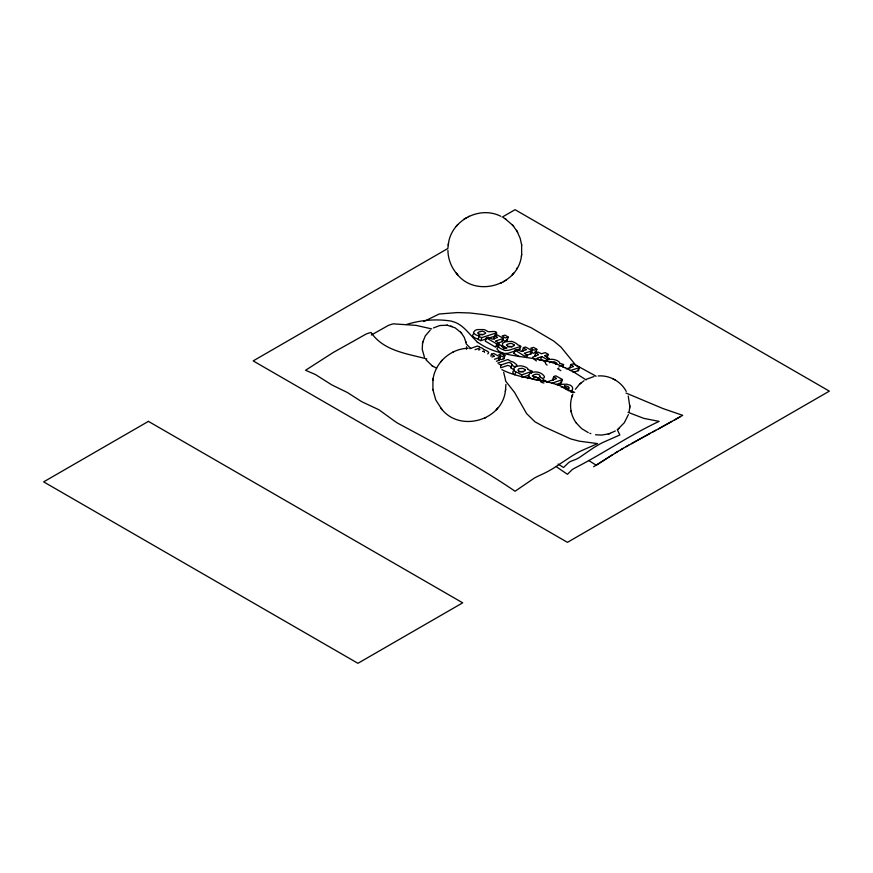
<?xml version="1.0" encoding="UTF-8"?>
<svg xmlns="http://www.w3.org/2000/svg" width="873" height="873" viewBox="0 0 873 873"><rect width="100%" height="100%" fill="white"/><g stroke="black" fill="none" stroke-linecap="round" stroke-linejoin="round"><path stroke-width="1.31" d="M629.117 411.86L629.749 407.069M629.782 406.371L628.244 395.993M629.706 408.084L629.815 405.443M466.488 349.276L466.575 346.745M447.969 247.746L448.264 244.713M432.921 379.941L432.921 389.936M505.554 389.936L505.893 384.415M521.639 254.807L521.639 244.713M543.944 383.04C535.618 381.348 545.429 378.238 546.574 381.938M577.664 369.912L578.537 370.61L579.454 367.402L573.343 363.888L570.735 364.488L569.927 367.948M422.608 342.773L422.226 349.276L424.409 357.068M448.416 243.763C451.385 220.247 479.703 205.439 500.731 216.253M457.114 274.166C475.774 297.955 518.136 285.558 521.487 255.756M433.063 379.002C435.496 362.109 451.123 348.502 468.168 348.294M441.673 409.099C460.158 432.648 502.084 420.382 505.412 390.875M448.187 245.226L448.493 243.251M432.844 380.453L433.139 378.489M521.41 256.269L521.716 254.294M505.336 391.388L505.631 389.423M572.251 391.835L572.055 392.403M422.696 342.412L425.304 335.854L430.225 330.147M422.477 343.395L422.827 341.79M572.131 396.026C568.989 405.083 570.669 415.624 576.475 423.252M490.866 356.206L491.477 354.187L493.736 353.478L500.109 356.981L499.16 360.287L496.366 361.28M500.545 366.955L501.146 364.947L508.402 362.481A2.03 1.069 16.8 0 1 509.232 362.535L510.727 363.07A5.347 2.805 16.8 0 1 511.338 363.408C511.611 364.958 514.754 368.515 516.74 365.471A3.623 1.899 16.8 0 0 516.663 364.696L513.51 362.219A4.943 2.597 16.8 0 0 512.691 361.902L511.076 361.422A1.353 0.709 16.8 0 1 510.65 361.204L507.9 359.501L497.828 363.059M498.865 358.399L501.266 359.621L503.874 358.77L504.91 355.617L501.626 353.707L498.843 354.558L502.019 356.577L504.889 355.682M513.771 369.683L510.891 368.024L511.971 364.783M514.797 374.877L515.714 371.865A4.507 2.368 16.8 0 1 514.623 371.08C510.989 366.518 520.286 364.969 523.254 366.3A6.569 3.448 16.8 0 1 525.59 367.129L526.768 367.795A3.612 1.888 16.8 0 1 528.11 369.443M521.377 376.852L521.989 374.833L532.126 371.211L528.11 369.541M531.384 373.338L531.984 371.331M553.209 380.181L552.653 379.722L553.722 376.536L555.828 375.837L562.463 379.504L551.834 383.345M556.177 384.502L561.426 382.647L562.376 379.613M478.306 339.15L479.07 335.996L477.313 335.439A4.332 2.215 16.9 0 1 476.309 335.036L476.025 334.894A6.1 3.121 16.9 0 1 474.803 334.119L473.886 333.213A4.332 2.215 16.9 0 1 473.493 332.351L475.272 330.31A26.768 13.706 16.9 0 1 477.4 329.579L483.926 329.601A5.991 3.066 16.9 0 1 485.541 330.18L487.352 331.205A3.252 1.67 16.9 0 1 487.756 331.576C490.124 332.449 499.967 329.045 495.558 335.919L488.203 338.288M478.502 339.684L480.848 340.666L481.776 337.622L496.486 332.875M496.682 345.261L497.926 346.188L495.035 346.865L485.279 341.114L486.359 337.906L488.334 337.262L492.405 339.128L497.446 337.513M494.413 339.161L493.703 338.615L494.805 335.418L496.857 334.763L503.492 338.386L495.831 340.994M495.799 346.93L496.726 343.886L498.876 343.1L495.82 341.19M497.774 346.286L498.69 343.242M498.439 346.516L499.192 344.453L502.15 346.199M498.199 342.98L502.444 341.605L503.405 338.549M503.874 348.862L504.496 346.832L503.274 345.981A4.551 2.324 16.9 0 1 502.422 344.802L502.553 343.46L504.048 342.423A26.768 13.706 16.9 0 1 506.176 341.692L511.447 341.387A5.707 2.925 16.9 0 1 513.095 341.79L516.249 343.395A4.561 2.335 16.9 0 1 516.936 343.995L517.842 344.922A1.44 0.742 16.9 0 0 518.802 345.151L520.799 346.286L519.719 349.516L516.925 350.422M502.368 339.859L504.572 340.994L507.213 340.208L508.261 337.043L505.009 335.123L502.161 335.919L505.336 337.927L508.173 337.153M519.38 356.675L513.924 353.489L514.961 350.16L517.471 349.527L521.05 351.382L526.048 349.767M523.014 351.415L522.316 350.837L523.418 347.672L525.459 347.018L532.05 350.564L531.057 353.86L526.812 355.235M526.681 357.526L527.456 355.267L524.4 353.423M531.144 352.212L533.228 353.249L535.826 352.463L536.873 349.298L533.61 347.378L530.806 348.152L533.949 350.182L536.775 349.407M535.64 356.49L534.778 355.846L535.869 352.648L538.139 352.081L541.38 353.751L545.265 352.627L548.309 354.329L547.033 357.668M541.718 356.621L537.201 358.126L537.67 359.174A2.608 1.331 16.9 0 0 539.001 359.752L539.176 359.785A1.899 0.971 16.9 0 0 540.463 359.774L541.773 356.61L546.804 359.305L549.346 358.661L544.785 355.813M546.836 361.357L547.447 359.327M562.889 366.856L563.598 364.521L559.942 363.343M572.241 395.709L572.841 394.127M628.385 414.599L624.304 422.718L617.909 429.232M571.859 396.8L572.524 394.891M570.942 392.315L572.437 391.344L574.663 392.403M516.478 269.2L517.165 267.989M575.383 389.303L579.486 384.295L584.037 380.672M484.559 352.266L484.122 351.59M456.23 226.369L456.939 225.561M457.114 225.354L457.79 224.579M512.113 274.94L512.789 274.166M512.964 273.947L513.673 273.151M440.81 361.782L441.498 360.986M441.673 360.778L442.349 360.003M496.126 409.874L496.802 409.099M496.977 408.891L497.665 408.095M561.459 382.636L560.641 381.883M570.702 364.51L573.463 366.431M578.472 370.665L573.125 372.389M549.586 362.775L549.979 362.459A9.308 4.769 16.9 0 1 551.049 361.968L554.115 361.738L556.625 363.004A1.681 0.862 16.9 0 1 556.799 363.354L556.297 364.15A9.723 4.987 16.9 0 1 555.774 364.423M519.544 373.36L518.038 372.782A3.765 1.975 16.8 0 1 517.165 372.531L515.714 371.865M579.486 384.295L580.109 383.738M580.48 383.4L581.102 382.832M494.805 335.418L497.479 337.36M501.964 346.308L502.87 347.596A3.066 1.571 16.9 0 0 505.925 348.403A2.401 1.233 16.9 0 0 506.744 348.131L506.089 347.541A5.151 2.641 16.9 0 1 504.496 346.832M503.928 358.738L503.11 358.017M618.346 428.883L619.012 428.381M514.961 350.16L524.509 356.053L527.39 355.464M513.793 370.381L512.691 372.018L513.706 374.102M528.503 376.525L527.488 378.587M473.526 333.748L472.566 335.396A4.332 2.215 16.9 0 0 472.959 336.258L473.886 337.164A6.1 3.121 16.9 0 0 475.108 337.938L475.381 338.08A4.332 2.215 16.9 0 0 476.396 338.484L478.142 339.04M593.64 466.739L617.866 451.483M463.738 219.396L464.709 218.785M465.549 218.25L466.433 217.683M503.47 281.837L504.354 281.27M505.194 280.735L506.165 280.124M511.185 367.751L510.432 366.431A5.347 2.805 16.8 0 0 509.81 366.093L508.326 365.558A2.03 1.069 16.8 0 0 507.497 365.503L500.655 367.817M487.8 353.947L488.662 352.605A2.892 1.517 16.8 0 0 488.291 351.917L486.196 350.499A3.448 1.811 16.8 0 0 485.268 350.149L483.958 349.811M612.464 454.746L596.259 465.233L588.631 460.453M523.418 347.672L526.081 349.615M522.49 350.717L523.32 350.444M371.352 335.003L388.332 325.443A58.666 33.872 -60 0 1 393.286 323.85L416.028 325.367L431.709 328.903M615.247 452.989L623.267 448.296M447.827 248.51L253.17 360.898L567.45 542.34L829.35 391.137L515.07 209.695L502.095 217.181M620.648 449.813L628.669 445.186M674.665 419.924L680.067 416.847M615.345 430.956L609.474 433.619M626.05 446.703L650.276 433.248M423.841 321.526L439.119 314.018L457.299 312.567L469.936 312.971L483.697 314.586L502.062 317.761L515.605 321.177L531.177 327.735L553.722 341.048L560.946 347.039L575.514 364.892L596.161 376.252M519.762 349.506L519.097 348.764M631.452 443.659L655.678 430.313M671.883 421.441L653.059 431.829M658.46 428.894L682.686 415.33L663.054 408.586L625.996 393.025M561.219 387.132L562.299 387.066M433.51 327.899L439.806 325.531L446.987 325.225M468.332 216.69L469.172 216.253M500.731 283.267L501.571 282.83M452.792 352.201L453.611 351.764M484.864 418.112L485.683 417.676M558.131 385.386L558.611 385.157A26.561 13.924 16.8 0 1 560.979 384.327M586.46 379.253L593.978 376.536M531.09 353.849L530.282 353.096M535.847 352.452L535.073 351.721M499.05 344.486L497.97 345.457A3.798 1.942 16.9 0 0 498.014 346.221L500.251 348.414L504.037 350.138A5.642 2.892 16.9 0 0 505.663 350.455L508.904 350.237L520.646 346.472M498.123 347.53L497.043 348.502A3.798 1.942 16.9 0 0 497.086 349.265L499.323 351.459L503.11 353.183A5.642 2.892 16.9 0 0 504.736 353.5L507.988 353.281L515.517 350.87M491.477 354.187L494.173 356.14M535.826 352.67L538.488 354.569M494.151 356.293L492.023 357.057M556.396 378.664L547.011 381.981M553.722 376.536L556.45 378.5M524.411 353.259L531.973 350.815M544.774 355.638L548.2 354.536M573.419 366.584L566.293 368.886M486.359 337.906L496.726 343.886M514.001 353.227L514.655 353.008M538.434 354.722L532.683 357.177A3.699 1.899 16.9 0 0 532.716 358.039L536.426 360.953M564.504 385.964L564.722 385.899A2.423 1.266 16.8 0 1 565.89 385.888L567.854 386.575A6.253 3.274 16.8 0 1 568.639 387.034C571.488 389.718 564.296 387.961 564.504 386.073M406.534 324.494C420.731 319.987 436.402 318.754 451.112 321.078A25.524 16.205 -6.6 0 1 452.683 321.548C463.334 324.385 469.15 334.337 476.756 341.408M499.16 360.287L498.374 359.512M469.903 348.687L477.389 346.014L479.321 346.81M475.054 349.669L477.815 348.698A1.331 0.698 16.8 0 1 479.419 348.894L479.899 349.495L478.688 350.04M494.489 359.25L500.076 357.264M522.327 377.42L528.58 375.226M502.444 341.605L501.68 340.841M507.213 340.208L506.471 339.466M552.805 379.559L553.875 379.188M493.889 338.462L494.598 338.233M501.146 364.947L498.92 364.074M521.989 374.833L519.315 373.677M539.449 360.102L541.074 359.665L543.442 360.986M558.971 368.057L557.607 368.712L560.815 370.621M595.539 434.765L601.813 435.081L608.994 433.772M480.848 340.666L486.359 338.888M534.942 355.693L535.607 355.486M570.244 370.567L579.366 367.631M559.08 366.245L563.511 364.827M533.752 377.583L536.535 377.212L539.012 378.413M608.197 434.034L610.282 433.357M569.851 367.511L570.451 367.326M481.721 337.633L479.473 336.672M518.922 371.505L523.407 371.974M560.968 384.327L566.773 384.207A6.427 3.372 16.8 0 1 568.487 384.72C573.768 385.2 574.27 391.977 568.858 390.798M480.488 331.544L482.256 331.282A2.183 1.113 16.9 0 1 483.031 331.402L484.089 331.805A4.943 2.532 16.9 0 1 484.777 332.187L485.563 332.897A1.32 0.677 16.9 0 1 485.617 333.257L484.591 333.912A23.2 11.884 16.9 0 1 482.605 334.545L481.307 334.741A2.466 1.266 16.9 0 1 480.117 334.555L477.749 333.137A1.255 0.644 16.9 0 1 477.673 332.864L478.382 332.286A22.829 11.698 16.9 0 1 480.488 331.544M598.18 375.947C609.507 375.052 620.965 381.381 626.257 391.42M447.402 325.28L455.204 327.899L461.031 332.624M446.801 325.203L447.642 325.313M540.845 359.752L541.391 359.927M426.788 358.912C406.96 353.641 383.531 350.913 371.025 332.471A58.666 33.872 -60 0 0 366.071 334.064L349.091 343.624A56.887 32.847 -60 0 1 347.945 344.268L333.311 352.43L305.55 370.272L315.371 374.495L331.74 384.862L347.399 392.512L360.713 401.056A58.164 33.578 60 0 0 363.735 402.649L378.926 409.753L393.548 420.382A54.683 31.57 60 0 0 398.132 423.427C437.799 444.706 477.891 465.844 515.07 491.237L534.276 478.131A78.079 45.08 -60 0 1 537.921 476.232L541.773 474.465A122.711 70.844 -60 0 0 553.94 467.917L571.018 456.59A136.919 79.05 -60 0 1 580.087 451.319L597.569 443.604L579.29 441.171L570.756 438.933L544.032 426.799L534.876 421.746L526.583 413.562L514.513 392.359L505.445 380.846M450.719 326L451.778 326.349M589.821 433.248L590.846 433.619M501.877 369.639C524.52 381.359 551.932 377.747 573.103 392.632M436.664 368.122L432.692 366.18M562.714 366.627C535.793 353.925 502.75 360.32 477.978 342.434M482.944 334.752L482.103 334.446A2.183 1.113 16.9 0 0 481.339 334.326L479.561 334.588A22.829 11.698 16.9 0 0 478.884 334.796M588.26 432.615L581.604 428.588L576.322 423.045M511.949 346.974L511.065 346.636A2.466 1.266 16.9 0 0 509.876 346.45L508.577 346.646A23.2 11.884 16.9 0 0 507.671 346.908M628.058 412.318L643.837 418.374L659.115 421.375C629.76 435.081 602.774 453.884 573.856 468.561A17.449 10.072 -60 0 0 571.75 470.045L567.45 474.301L556.439 466.793M564.842 367.522L574.358 372.4L586.176 379.951M614.232 379.439L615.061 379.875M612.704 378.653L613.61 379.122M562.703 387.296L563.936 387.994M564.351 388.234L565.573 388.932M565.988 389.162L568.443 390.569M540.027 380.672L540.682 381.043M544.239 361.455L545.047 361.913M494.926 335.167L495.7 335.658M559.768 363.266L559.648 363.026A3.612 1.844 16.9 0 0 558.338 361.313L557.181 360.647A6.569 3.372 16.9 0 0 554.857 359.785C551.976 358.487 542.57 359.698 546.083 364.292A4.507 2.303 16.9 0 0 547.153 365.067M425.98 359.774L432.255 365.896M505.194 218.785L512.789 225.354M503.47 217.683L506.165 219.396M431.611 365.492L433.292 366.562M558.109 464.043L563.521 467.502L568.519 462.712A15.714 9.068 -60 0 1 570.451 461.479L575.656 459.449A32.912 18.999 -60 0 0 579.181 457.648L593.28 447.969A136.919 79.05 -60 0 1 602.348 442.698L619.83 434.983L617.255 429.571M466.018 343.678L470.667 348.447M512.964 225.561L516.991 231.214M447.925 250.289C448.024 258.91 451.265 267.454 456.939 273.947M461.195 332.809L464.185 337.251L466.106 342.773M432.844 389.423L435.747 399.867L441.498 408.891M512.113 224.579L513.673 226.369M456.23 273.151L457.79 274.94M460.628 332.155L461.621 333.29M440.81 408.095L442.349 409.874M483.773 349.637L483.762 349.615A3.143 1.648 16.8 0 0 482.693 348.491L481.754 347.956A3.045 1.593 16.8 0 0 480.936 347.661L479.321 347.083M517.165 231.531L520.188 238.362L521.716 245.226M516.478 230.319L517.7 232.447M572.001 390.897L572.241 391.53M503.656 372.291L505.631 380.453M571.051 410.888L571.193 411.554M571.237 411.74L571.368 412.34M465.887 341.79L466.018 342.412M543.377 379.34A4.649 2.433 16.8 0 1 542.962 380.977M482.562 351.404A1.331 0.698 16.8 0 1 484.133 351.579M478.393 339.15A1.244 0.633 16.9 0 1 478.415 339.521M479.31 336.116A1.244 0.633 16.9 0 1 479.342 336.476M477.717 342.587A42.93 27.281 -8.3 0 1 476.505 341.529M562.638 366.769A84.114 72.623 -20.8 0 1 564.766 367.653M539.656 376.678L542.384 378.391L543.868 377.965A4.649 2.433 16.8 0 0 544.294 376.318C541.631 372.247 535.782 370.949 531.341 372.684A29.911 15.681 16.8 0 0 530.086 373.186C522.654 381.141 554.148 382.352 532.421 376.11A1.255 0.666 16.8 0 1 532.344 375.827L533.392 375.063A24.793 12.997 16.8 0 1 534.669 374.572C536.142 373.371 541.555 374.779 539.656 376.678M525.284 370.032L524.793 370.752A9.723 5.096 16.8 0 1 523.647 371.32L520.504 371.625A2.794 1.462 16.8 0 1 519.217 371.232L518.158 370.534A1.724 0.906 16.8 0 1 517.918 370.174L518.464 369.126A9.308 4.878 16.8 0 1 519.511 368.602L522.556 368.308L525.099 369.574A1.681 0.884 16.8 0 1 525.273 369.923L525.284 370.032M514.426 345.282L513.728 345.872A22.829 11.698 16.9 0 1 511.611 346.603L509.843 346.865A2.183 1.113 16.9 0 1 509.068 346.745L506.536 345.25A1.32 0.677 16.9 0 1 506.493 344.89L507.519 344.246A23.2 11.884 16.9 0 1 509.505 343.613L510.803 343.405A2.466 1.266 16.9 0 1 511.982 343.591L514.361 345.01A1.255 0.644 16.9 0 1 514.426 345.282M148.41 421.375L43.65 481.863L357.93 663.305L462.69 602.828L148.41 421.375"/></g></svg>
